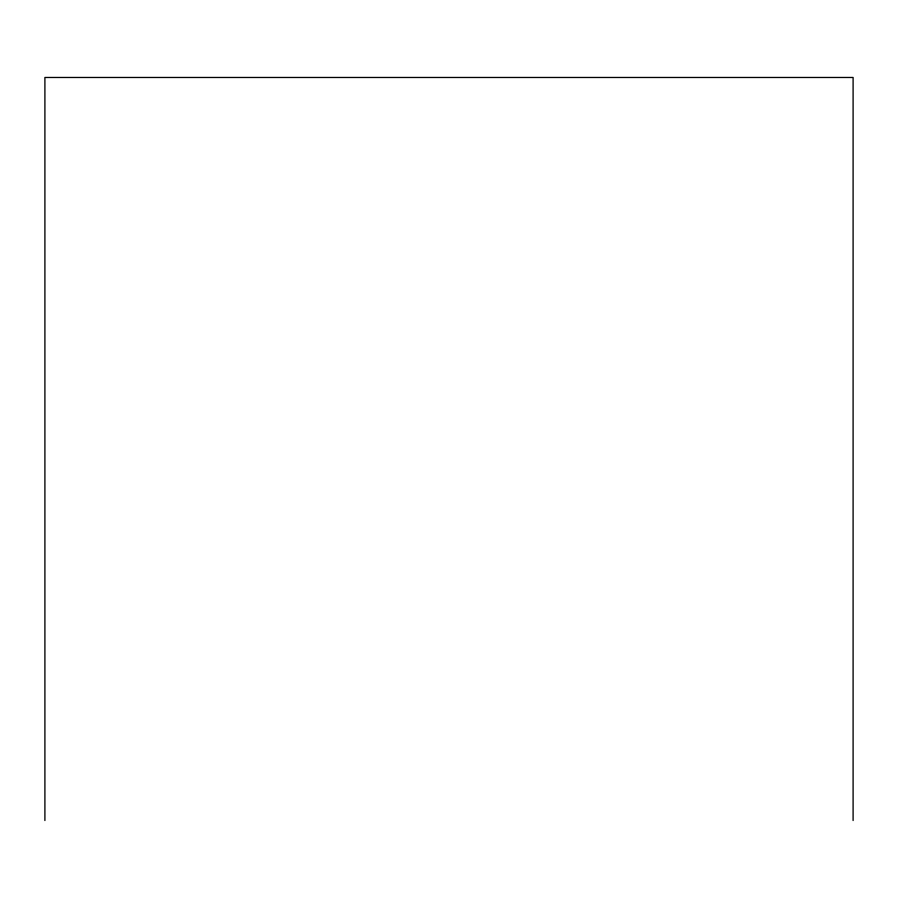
<?xml version="1.0" encoding="UTF-8"?>
<svg xmlns="http://www.w3.org/2000/svg" width="898" height="898" viewBox="0 0 898 898"><rect width="100%" height="100%" fill="white"/><g stroke="black" fill="none" stroke-linecap="round" stroke-linejoin="round"><path stroke-width="1.35" d="M853.1 820.525L853.1 77.475L44.9 77.475L44.9 820.525"/></g></svg>
